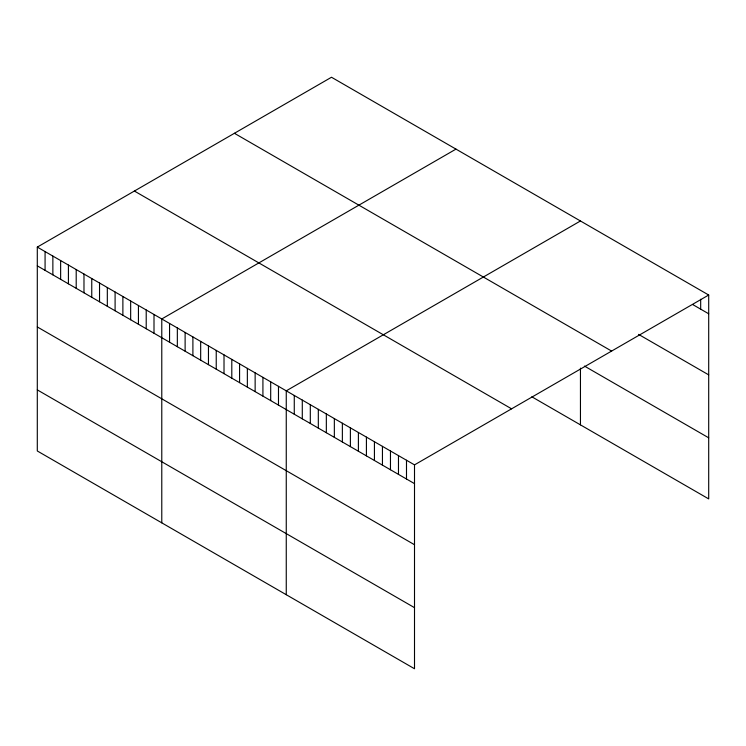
<?xml version="1.0" encoding="UTF-8"?>
<svg xmlns="http://www.w3.org/2000/svg" width="746" height="746" viewBox="0 0 746 746"><rect width="100%" height="100%" fill="white"/><g stroke="black" fill="none" stroke-linecap="round" stroke-linejoin="round"><path stroke-width="1.12" d="M37.3 247.094L414.506 464.87L414.506 668.752L37.3 450.976L37.3 247.094L331.494 77.248L708.7 295.024L708.7 498.906L531.823 396.788M455.974 149.116L161.779 318.962L161.779 522.843M580.453 220.975L286.259 390.829L286.259 594.711M414.506 464.87L708.7 295.024M692.67 304.527L708.7 313.786M638.567 334.385L708.7 374.874M234.412 133.292L611.617 351.077M584.454 366.081L708.7 437.818M134.383 191.041L511.588 408.827M37.3 265.856L414.506 483.632M37.3 326.944L414.506 544.729M37.3 389.888L414.506 607.664M700.68 299.221L700.68 309.161M580.453 368.132L580.453 424.856M406.495 460.245L406.495 479.007M398.476 455.62L398.476 474.381M390.466 450.994L390.466 469.747M382.446 446.36L382.446 465.122M374.427 441.735L374.427 460.496M366.417 437.109L366.417 455.871M358.397 432.475L358.397 451.237M350.387 427.85L350.387 446.612M342.367 423.224L342.367 441.986M334.348 418.599L334.348 437.361M326.338 413.965L326.338 432.727M318.318 409.34L318.318 428.101M310.308 404.714L310.308 423.476M302.289 400.08L302.289 418.842M294.269 395.455L294.269 414.216M278.482 386.335L278.482 405.097M270.695 381.849L270.695 400.602M262.918 377.355L262.918 396.117M255.141 372.86L255.141 391.622M247.355 368.375L247.355 387.127M239.578 363.88L239.578 382.642M231.801 359.385L231.801 378.147M224.014 354.891L224.014 373.653M216.237 350.406L216.237 369.167M208.46 345.911L208.46 364.673M200.674 341.416L200.674 360.178M192.897 336.931L192.897 355.693M185.12 332.436L185.12 351.198M177.343 327.942L177.343 346.704M169.556 323.456L169.556 342.218M154.002 314.467L154.002 333.229M146.216 309.982L146.216 328.744M138.439 305.487L138.439 324.249M130.662 300.992L130.662 319.754M122.876 296.507L122.876 315.26M115.098 292.012L115.098 310.774M107.321 287.518L107.321 306.28M99.535 283.032L99.535 301.785M91.758 278.538L91.758 297.3M83.981 274.043L83.981 292.805M76.204 269.548L76.204 288.31M68.418 265.063L68.418 283.825M60.64 260.568L60.64 279.33M52.863 256.074L52.863 274.836M45.077 251.589L45.077 270.35"/></g></svg>
